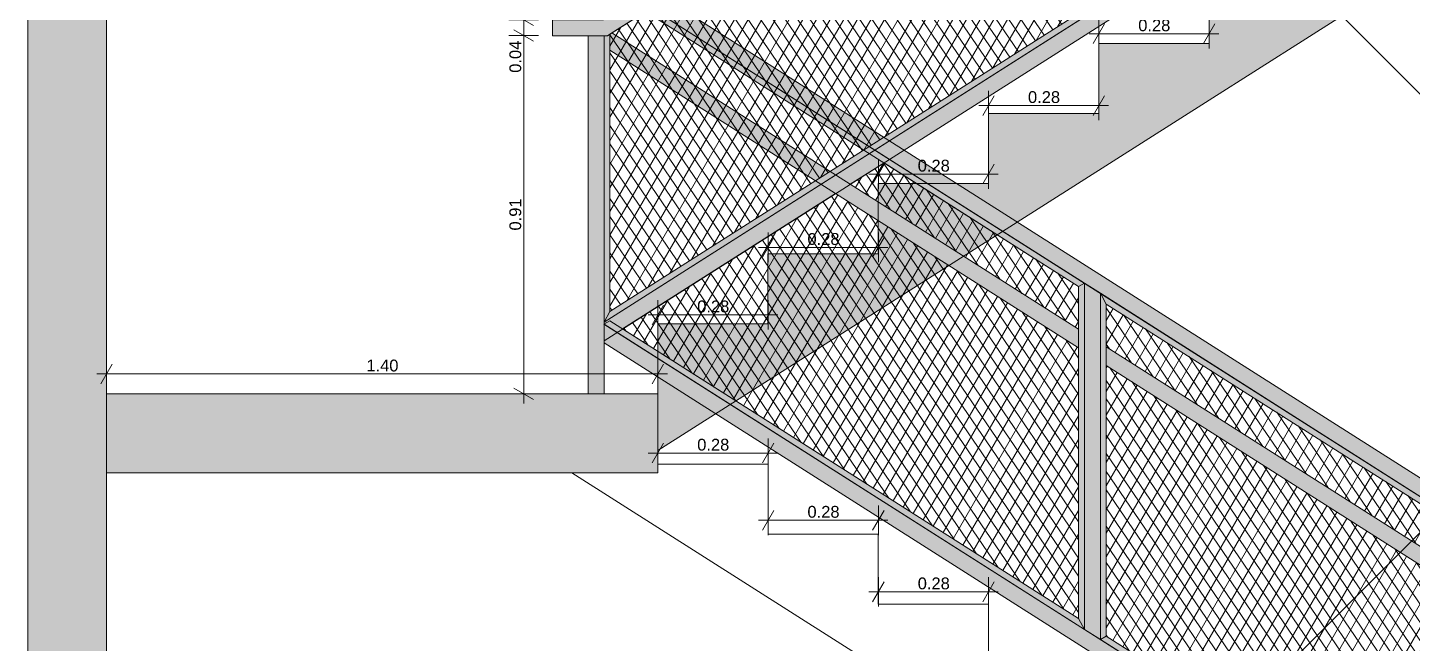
# Model space of a CAD drawing. Header units: millimetres. Extents: x 475206255 to 476720147, y 4620882299 to 4621447368.
# Drawn here: x 475515140 to 475518656, y 4621085767 to 4621087330 of the extents above; entities that cross this region are included whole.
import ezdxf

# ---------------------------------------------------------------- set-up
doc = ezdxf.new("R2010")
doc.units = ezdxf.units.MM
doc.header["$MEASUREMENT"] = 0
for name, color, linetype, lineweight in [('2D Drafting - General_Pen_No__250_Pen_No__7', 7, 'Continuous', 0), ('2D Drafting - General_Pen_No__250_Pen_No__7_Pen_No__250', 7, 'Continuous', 0), ('2D Drafting - General_Pen_No__250_Pen_No__7_Pen_No__7', 7, 'Continuous', 0), ('gegmebi_Pen_No__7_Pen_No__7_Pen_No__5', 5, 'Continuous', 0), ('New_2D Drafting - General_Pen_No__1', 1, 'Continuous', 0), ('New_2D Drafting - General_Pen_No__250_Pen_No__250', 7, 'Continuous', 0), ('New_2D Drafting - General_Pen_No__4', 7, 'Continuous', 0), ('New_Doors_Pen_No__7_Pen_No__7_Pen_No__250', 7, 'Continuous', 0), ('New_Doors_Pen_No__7_Pen_No__7_Pen_No__5', 5, 'Continuous', 0), ('reg_nak_Pen_No__250', 7, 'Continuous', 0), ('zoma_Pen_No__142', 142, 'Continuous', 0)]:
    doc.layers.add(name, color=color, linetype=linetype, lineweight=lineweight)
doc.layers.add('zoma', color=7, linetype='Continuous')
doc.styles.add('GENERATED_STYLE_2', font='arial.ttf')
doc.dimstyles.new('GENERATED_STYLE__2', dxfattribs={"dimtxt": 30.000001, "dimasz": 38, "dimexe": 0.18, "dimexo": 3, "dimgap": 0, "dimtad": 1, "dimlfac": 0.001, "dimzin": 0, "dimdsep": 46, "dimtxsty": 'GENERATED_STYLE_2', "dimblk": 'ARROWHEAD_2', "dimblk1": 'ARROWHEAD_2', "dimblk2": 'ARROWHEAD_2', "dimcen": 0.09, "dimclrd": 142, "dimclre": 142, "dimclrt": 142, "dimadec": 0, "dimazin": 0, "dimtfac": 1, "dimtdec": 4, "dimtmove": 0, "dimatfit": 3, "dimfxl": 1, "dimtolj": 1, "dimtzin": 0, "dimarcsym": 0})
doc.dimstyles.new('GENERATED_STYLE__3', dxfattribs={"dimtxt": 200, "dimasz": 64.421331, "dimexe": 0.18, "dimexo": 3, "dimgap": 0, "dimtad": 1, "dimtih": 1, "dimtoh": 1, "dimlfac": 0.001, "dimzin": 0, "dimdsep": 46, "dimtxsty": 'GENERATED_STYLE_2', "dimblk": 'ARROWHEAD_2', "dimblk1": 'ARROWHEAD_2', "dimblk2": 'ARROWHEAD_2', "dimcen": 0.09, "dimclrd": 142, "dimclre": 142, "dimclrt": 142, "dimadec": 0, "dimazin": 0, "dimtfac": 1, "dimtdec": 4, "dimtmove": 0, "dimatfit": 3, "dimfxl": 1, "dimtolj": 1, "dimtzin": 0, "dimarcsym": 0})
doc.dimstyles.new('GENERATED_STYLE__4', dxfattribs={"dimtxt": 30.000001, "dimasz": 38, "dimexe": 0.18, "dimexo": 3, "dimgap": 0, "dimtad": 1, "dimtih": 1, "dimtoh": 1, "dimlfac": 0.001, "dimzin": 0, "dimdsep": 46, "dimtxsty": 'GENERATED_STYLE_2', "dimblk": 'ARROWHEAD_2', "dimblk1": 'ARROWHEAD_2', "dimblk2": 'ARROWHEAD_2', "dimcen": 0.09, "dimclrd": 142, "dimclre": 142, "dimclrt": 142, "dimadec": 0, "dimazin": 0, "dimtfac": 1, "dimtdec": 4, "dimtmove": 0, "dimatfit": 3, "dimfxl": 1, "dimtolj": 1, "dimtzin": 0, "dimarcsym": 0})
pattern_1 = [(60, (475826095.757, 4621095193.19), (-25.980762, 15), []), (124.306619, (475826095.757, 4621095193.19), (23.8156986, 11.25), [])]

# ---------------------------------------------------------------- blocks, each defined once
blk = doc.blocks.new('*D68', base_point=(475826095.8, 4621095193.2))
at = {"layer": 'zoma_Pen_No__142', "color": 142, "linetype": 'Continuous', "lineweight": 0, "transparency": 16777216}
for p, q in [((475517300, 4621085859.8), (475517300, 4621085934.8)), ((475517580, 4621085859.8), (475517580, 4621085934.8)), ((475517275.5, 4621085897.3), (475517300, 4621085897.3)), ((475517314.4, 4621085922.3), (475517285.5, 4621085872.3)), ((475517300, 4621085897.3), (475517580, 4621085897.3)), ((475517565.5, 4621085872.3), (475517594.4, 4621085922.3)), ((475517580, 4621085897.3), (475517604.4, 4621085897.3))]:
    blk.add_line(p, q, dxfattribs=at)
at = {"layer": 'zoma_Pen_No__142', "color": 142, "lineweight": 0, "transparency": 16777216, "insert": (475517399.9, 4621085903.3), "char_height": 30, "attachment_point": 7, "style": 'GENERATED_STYLE_2'}
blk.add_mtext('\\A1;{\\pql;\\fArial|b0|i0|c204|p0;\\W1.000000;0.28}', dxfattribs=at)
blk = doc.blocks.new('ARROWHEAD_2')
at = {"color": 0, "linetype": 'Continuous', "lineweight": 0}
for p, q in [((-0.378, -0.655), (0.378, 0.655)), ((0, 0), (-1, 0))]:
    blk.add_line(p, q, dxfattribs=at)
blk = doc.blocks.new('*D69', base_point=(475826095.8, 4621095193.2))
at = {"layer": 'zoma_Pen_No__142', "color": 142, "linetype": 'Continuous', "lineweight": 0, "transparency": 16777216}
for p, q in [((475517020, 4621086041.6), (475517020, 4621086116.6)), ((475517300, 4621086041.6), (475517300, 4621086116.6)), ((475516995.5, 4621086079.1), (475517020, 4621086079.1)), ((475517034.4, 4621086104.1), (475517005.5, 4621086054.1)), ((475517020, 4621086079.1), (475517300, 4621086079.1)), ((475517285.5, 4621086054.1), (475517314.4, 4621086104.1)), ((475517300, 4621086079.1), (475517324.4, 4621086079.1))]:
    blk.add_line(p, q, dxfattribs=at)
at = {"layer": 'zoma_Pen_No__142', "color": 142, "lineweight": 0, "transparency": 16777216, "insert": (475517119.9, 4621086085.1), "char_height": 30, "attachment_point": 7, "style": 'GENERATED_STYLE_2'}
blk.add_mtext('\\A1;{\\pql;\\fArial|b0|i0|c204|p0;\\W1.000000;0.28}', dxfattribs=at)
blk = doc.blocks.new('*D70', base_point=(475826095.8, 4621095193.2))
at = {"layer": 'zoma_Pen_No__142', "color": 142, "linetype": 'Continuous', "lineweight": 0, "transparency": 16777216}
for p, q in [((475516740, 4621086212), (475516740, 4621086287)), ((475517020, 4621086212), (475517020, 4621086287)), ((475516715.5, 4621086249.5), (475516740, 4621086249.5)), ((475516754.4, 4621086274.5), (475516725.5, 4621086224.5)), ((475516740, 4621086249.5), (475517020, 4621086249.5)), ((475517005.5, 4621086224.5), (475517034.4, 4621086274.5)), ((475517020, 4621086249.5), (475517044.4, 4621086249.5))]:
    blk.add_line(p, q, dxfattribs=at)
at = {"layer": 'zoma_Pen_No__142', "color": 142, "lineweight": 0, "transparency": 16777216, "insert": (475516839.9, 4621086255.5), "char_height": 30, "attachment_point": 7, "style": 'GENERATED_STYLE_2'}
blk.add_mtext('\\A1;{\\pql;\\fArial|b0|i0|c204|p0;\\W1.000000;0.28}', dxfattribs=at)
blk = doc.blocks.new('*D71', base_point=(475826095.8, 4621095193.2))
at = {"layer": 'zoma_Pen_No__142', "color": 142, "linetype": 'Continuous', "lineweight": 0, "transparency": 16777216}
for p, q in [((475515354.2, 4621086475.5), (475515325.4, 4621086425.5)), ((475515339.8, 4621086413), (475515339.8, 4621086488)), ((475516725.5, 4621086425.5), (475516754.4, 4621086475.5)), ((475516740, 4621086413), (475516740, 4621086488)), ((475515315.3, 4621086450.5), (475515339.8, 4621086450.5)), ((475515339.8, 4621086450.5), (475516740, 4621086450.5)), ((475516740, 4621086450.5), (475516764.4, 4621086450.5))]:
    blk.add_line(p, q, dxfattribs=at)
at = {"layer": 'zoma_Pen_No__142', "color": 142, "lineweight": 0, "transparency": 16777216, "insert": (475515999.8, 4621086456.5), "char_height": 30, "attachment_point": 7, "style": 'GENERATED_STYLE_2'}
blk.add_mtext('\\A1;{\\pql;\\fArial|b0|i0|c204|p0;\\W1.000000;1.40}', dxfattribs=at)
blk = doc.blocks.new('*D76', base_point=(475826095.8, 4621095193.2))
at = {"layer": 'zoma_Pen_No__142', "color": 142, "linetype": 'Continuous', "lineweight": 0, "transparency": 16777216}
for p, q in [((475516436.9, 4621087309.7), (475516361.9, 4621087309.7)), ((475516374.4, 4621087324.1), (475516424.4, 4621087295.3)), ((475516399.4, 4621086399.8), (475516399.4, 4621087309.7)), ((475516436.9, 4621086399.8), (475516361.9, 4621086399.8)), ((475516374.4, 4621086414.2), (475516424.4, 4621086385.3)), ((475516399.4, 4621086375.3), (475516399.4, 4621086399.8))]:
    blk.add_line(p, q, dxfattribs=at)
at = {"layer": 'zoma_Pen_No__142', "color": 142, "lineweight": 0, "transparency": 16777216, "char_height": 30, "attachment_point": 7, "rotation": 90, "style": 'GENERATED_STYLE_2'}
for s, insert in [('\\A1;{\\pql;\\fArial|b0|i0|c204|p0;\\W1.000000;0.04}', (475516393.4, 4621087215.2)), ('\\A1;{\\pql;\\fArial|b0|i0|c204|p0;\\W1.000000;0.91}', (475516393.4, 4621086814.7))]:
    blk.add_mtext(s, dxfattribs=dict(at, insert=insert))
blk = doc.blocks.new('*D77', base_point=(475826095.8, 4621095193.2))
at = {"layer": 'zoma_Pen_No__142', "color": 142, "linetype": 'Continuous', "lineweight": 0, "transparency": 16777216}
for p, q in [((475516436.9, 4621087349.8), (475516361.9, 4621087349.8)), ((475516374.4, 4621087364.2), (475516424.4, 4621087335.3)), ((475516399.4, 4621087309.7), (475516399.4, 4621087349.8)), ((475516436.9, 4621087309.7), (475516361.9, 4621087309.7)), ((475516374.4, 4621087324.1), (475516424.4, 4621087295.3))]:
    blk.add_line(p, q, dxfattribs=at)
blk = doc.blocks.new('*D87', base_point=(475826095.8, 4621095193.2))
at = {"layer": 'zoma_Pen_No__142', "color": 142, "linetype": 'Continuous', "lineweight": 0, "transparency": 16777216}
for p, q in [((475516436.9, 4621087309.7), (475516361.9, 4621087309.7)), ((475516374.4, 4621087324.1), (475516424.4, 4621087295.3)), ((475516399.4, 4621086399.8), (475516399.4, 4621087309.7)), ((475516436.9, 4621086399.8), (475516361.9, 4621086399.8)), ((475516374.4, 4621086414.2), (475516424.4, 4621086385.3)), ((475516399.4, 4621086375.3), (475516399.4, 4621086399.8))]:
    blk.add_line(p, q, dxfattribs=at)
at = {"layer": 'zoma_Pen_No__142', "color": 142, "lineweight": 0, "transparency": 16777216, "char_height": 30, "attachment_point": 7, "rotation": 90, "style": 'GENERATED_STYLE_2'}
for s, insert in [('\\A1;{\\pql;\\fArial|b0|i0|c204|p0;\\W1.000000;0.04}', (475516393.4, 4621087215.2)), ('\\A1;{\\pql;\\fArial|b0|i0|c204|p0;\\W1.000000;0.91}', (475516393.4, 4621086814.7))]:
    blk.add_mtext(s, dxfattribs=dict(at, insert=insert))
blk = doc.blocks.new('*D88', base_point=(475826095.8, 4621095193.2))
at = {"layer": 'zoma_Pen_No__142', "color": 142, "linetype": 'Continuous', "lineweight": 0, "transparency": 16777216}
for p, q in [((475516436.9, 4621087349.8), (475516361.9, 4621087349.8)), ((475516374.4, 4621087364.2), (475516424.4, 4621087335.3)), ((475516399.4, 4621087309.7), (475516399.4, 4621087349.8)), ((475516436.9, 4621087309.7), (475516361.9, 4621087309.7)), ((475516374.4, 4621087324.1), (475516424.4, 4621087295.3))]:
    blk.add_line(p, q, dxfattribs=at)
blk = doc.blocks.new('*D93', base_point=(475826095.8, 4621095193.2))
at = {"layer": 'zoma_Pen_No__142', "color": 142, "linetype": 'Continuous', "lineweight": 0, "transparency": 16777216}
for p, q in [((475516740, 4621086563), (475516740, 4621086638)), ((475517020, 4621086563), (475517020, 4621086638)), ((475516715.5, 4621086600.5), (475516740, 4621086600.5)), ((475516754.4, 4621086625.5), (475516725.5, 4621086575.5)), ((475516740, 4621086600.5), (475517020, 4621086600.5)), ((475517005.5, 4621086575.5), (475517034.4, 4621086625.5)), ((475517020, 4621086600.5), (475517044.4, 4621086600.5))]:
    blk.add_line(p, q, dxfattribs=at)
at = {"layer": 'zoma_Pen_No__142', "color": 142, "lineweight": 0, "transparency": 16777216, "insert": (475516839.9, 4621086606.5), "char_height": 30, "attachment_point": 7, "style": 'GENERATED_STYLE_2'}
blk.add_mtext('\\A1;{\\pql;\\fArial|b0|i0|c204|p0;\\W1.000000;0.28}', dxfattribs=at)
blk = doc.blocks.new('*D94', base_point=(475826095.8, 4621095193.2))
at = {"layer": 'zoma_Pen_No__142', "color": 142, "linetype": 'Continuous', "lineweight": 0, "transparency": 16777216}
for p, q in [((475517020, 4621086734.3), (475517020, 4621086809.3)), ((475517300, 4621086734.3), (475517300, 4621086809.3)), ((475517034.4, 4621086796.8), (475517005.5, 4621086746.8)), ((475517285.5, 4621086746.8), (475517314.4, 4621086796.8)), ((475516995.5, 4621086771.8), (475517020, 4621086771.8)), ((475517020, 4621086771.8), (475517300, 4621086771.8)), ((475517300, 4621086771.8), (475517324.4, 4621086771.8))]:
    blk.add_line(p, q, dxfattribs=at)
at = {"layer": 'zoma_Pen_No__142', "color": 142, "lineweight": 0, "transparency": 16777216, "insert": (475517119.9, 4621086777.8), "char_height": 30, "attachment_point": 7, "style": 'GENERATED_STYLE_2'}
blk.add_mtext('\\A1;{\\pql;\\fArial|b0|i0|c204|p0;\\W1.000000;0.28}', dxfattribs=at)
blk = doc.blocks.new('*D95', base_point=(475826095.8, 4621095193.2))
at = {"layer": 'zoma_Pen_No__142', "color": 142, "linetype": 'Continuous', "lineweight": 0, "transparency": 16777216}
for p, q in [((475517300, 4621086920.5), (475517300, 4621086995.5)), ((475517580, 4621086920.5), (475517580, 4621086995.5)), ((475517275.5, 4621086958), (475517300, 4621086958)), ((475517314.4, 4621086983), (475517285.5, 4621086933)), ((475517300, 4621086958), (475517580, 4621086958)), ((475517565.5, 4621086933), (475517594.4, 4621086983)), ((475517580, 4621086958), (475517604.4, 4621086958))]:
    blk.add_line(p, q, dxfattribs=at)
at = {"layer": 'zoma_Pen_No__142', "color": 142, "lineweight": 0, "transparency": 16777216, "insert": (475517399.9, 4621086964), "char_height": 30, "attachment_point": 7, "style": 'GENERATED_STYLE_2'}
blk.add_mtext('\\A1;{\\pql;\\fArial|b0|i0|c204|p0;\\W1.000000;0.28}', dxfattribs=at)
blk = doc.blocks.new('*D96', base_point=(475826095.8, 4621095193.2))
at = {"layer": 'zoma_Pen_No__142', "color": 142, "linetype": 'Continuous', "lineweight": 0, "transparency": 16777216}
for p, q in [((475517580, 4621087094.6), (475517580, 4621087169.6)), ((475517860, 4621087094.6), (475517860, 4621087169.6)), ((475517555.5, 4621087132.1), (475517580, 4621087132.1)), ((475517594.4, 4621087157.1), (475517565.5, 4621087107.1)), ((475517580, 4621087132.1), (475517860, 4621087132.1)), ((475517845.5, 4621087107.1), (475517874.4, 4621087157.1)), ((475517860, 4621087132.1), (475517884.4, 4621087132.1))]:
    blk.add_line(p, q, dxfattribs=at)
at = {"layer": 'zoma_Pen_No__142', "color": 142, "lineweight": 0, "transparency": 16777216, "insert": (475517679.9, 4621087138.1), "char_height": 30, "attachment_point": 7, "style": 'GENERATED_STYLE_2'}
blk.add_mtext('\\A1;{\\pql;\\fArial|b0|i0|c204|p0;\\W1.000000;0.28}', dxfattribs=at)
blk = doc.blocks.new('*D97', base_point=(475826095.8, 4621095193.2))
at = {"layer": 'zoma_Pen_No__142', "color": 142, "linetype": 'Continuous', "lineweight": 0, "transparency": 16777216}
for p, q in [((475517874.4, 4621087339.4), (475517845.5, 4621087289.4)), ((475517860, 4621087276.9), (475517860, 4621087351.9)), ((475518125.5, 4621087289.4), (475518154.4, 4621087339.4)), ((475518140, 4621087276.9), (475518140, 4621087351.9)), ((475517835.5, 4621087314.4), (475517860, 4621087314.4)), ((475517860, 4621087314.4), (475518140, 4621087314.4)), ((475518140, 4621087314.4), (475518164.4, 4621087314.4))]:
    blk.add_line(p, q, dxfattribs=at)
at = {"layer": 'zoma_Pen_No__142', "color": 142, "lineweight": 0, "transparency": 16777216, "insert": (475517959.9, 4621087320.4), "char_height": 30, "attachment_point": 7, "style": 'GENERATED_STYLE_2'}
blk.add_mtext('\\A1;{\\pql;\\fArial|b0|i0|c204|p0;\\W1.000000;0.28}', dxfattribs=at)
blk = doc.blocks.new('*D1600', base_point=(475826095.8, 4621095193.2))
at = {"layer": 'zoma_Pen_No__142', "color": 142, "linetype": 'Continuous', "lineweight": 0, "transparency": 16777216}
for p, q in [((475512136.3, 4621038370.2), (475512087.3, 4621038285.5)), ((475512111.8, 4621038264.3), (475512111.8, 4621038391.4)), ((475518636.3, 4621038370.2), (475518587.3, 4621038285.5)), ((475518611.8, 4621038264.3), (475518611.8, 4621038391.4)), ((475512111.8, 4621038327.9), (475518611.8, 4621038327.9))]:
    blk.add_line(p, q, dxfattribs=at)
at = {"layer": 'zoma_Pen_No__142', "color": 142, "lineweight": 0, "transparency": 16777216, "char_height": 200, "attachment_point": 7, "style": 'GENERATED_STYLE_2'}
for s, insert in [('\\A1;{\\pql;\\fArial|b0|i0|c204|p0;\\W1.000000;6.50}', (475515094.9, 4621038367.9)), ('\\A1;{\\pql;\\fArial|b0|i0|c204|p0;\\W1.000000;0.40}', (475518053.5, 4621038367.9))]:
    blk.add_mtext(s, dxfattribs=dict(at, insert=insert))
blk = doc.blocks.new('*D1601', base_point=(475826095.8, 4621095193.2))
at = {"layer": 'zoma_Pen_No__142', "color": 142, "linetype": 'Continuous', "lineweight": 0, "transparency": 16777216}
for p, q in [((475518636.3, 4621038370.2), (475518587.3, 4621038285.5)), ((475518611.8, 4621038264.3), (475518611.8, 4621038391.4)), ((475518987.3, 4621038285.5), (475519036.3, 4621038370.2)), ((475519011.8, 4621038264.3), (475519011.8, 4621038391.4)), ((475518611.8, 4621038327.9), (475519011.8, 4621038327.9)), ((475519011.8, 4621038327.9), (475519053.2, 4621038327.9))]:
    blk.add_line(p, q, dxfattribs=at)

msp = doc.modelspace()

# ---------------------------------------------------------------- hatches: boundary and pattern name
at = {"layer": '2D Drafting - General_Pen_No__250_Pen_No__7', "linetype": 'Continuous', "lineweight": 0}
msp.add_hatch(color=7, dxfattribs=at).paths.add_polyline_path([(475516739.972, 4621086399.759), (475515339.751, 4621086399.759), (475515339.753, 4621086199.803), (475516739.966, 4621086199.76)])
at = {"layer": '2D Drafting - General_Pen_No__250_Pen_No__7_Pen_No__7', "linetype": 'Continuous', "lineweight": 0}
msp.add_hatch(color=7, dxfattribs=at).paths.add_polyline_path([(475515139.89, 4621097271.664), (475515139.89, 4621082151.617), (475515339.89, 4621082151.617), (475515339.89, 4621097271.664)])
at = {"layer": 'New_2D Drafting - General_Pen_No__1', "linetype": 'Continuous', "lineweight": 0}
for points in [[(475516472.84, 4621087349.759), (475516472.84, 4621087309.311), (475516611.779, 4621087309.311), (475519136.286, 4621088913.462), (475519214.443, 4621088913.462), (475519214.443, 4621088953.329), (475519124.443, 4621088953.329), (475516600.85, 4621087349.759)], [(475519083.957, 4621088158.497), (475516603.324, 4621086582.225), (475516603.324, 4621086534.833), (475519083.957, 4621088111.104)], [(475516618.273, 4621087446.834), (475519066.887, 4621085890.908), (475519083.957, 4621085901.755), (475519124.431, 4621085901.736), (475516637.468, 4621087482.03), (475516618.273, 4621087469.831)], [(475517823.444, 4621086681.109), (475517808.376, 4621086672.91), (475516618.274, 4621087429.209), (475516618.273, 4621087446.834)], [(475517808.399, 4621087365.734), (475516618.283, 4621086609.503), (475516603.324, 4621086582.225), (475517823.399, 4621087357.499)], [(475516603.323, 4621086399.759), (475516603.327, 4621087309.311), (475516562.84, 4621087309.311), (475516562.84, 4621086399.759)], [(475516603.324, 4621086582.225), (475516618.283, 4621086609.503), (475516618.276, 4621087313.439), (475516611.779, 4621087309.311), (475516603.327, 4621087309.311)], [(475516618.276, 4621087272.68), (475517808.373, 4621086516.455), (475517808.374, 4621086563.847), (475516623.496, 4621087316.756), (475516618.276, 4621087313.439)], [(475517808.376, 4621086672.91), (475517823.376, 4621086681.074), (475517823.358, 4621085801.94), (475517808.358, 4621085829.243)], [(475517823.359, 4621085801.94), (475517823.376, 4621086681.074), (475517863.858, 4621086655.351), (475517863.841, 4621085776.216)], [(475517863.858, 4621086655.351), (475517878.858, 4621086628.131), (475517878.841, 4621085784.425), (475517863.841, 4621085776.216)], [(475517863.892, 4621086655.403), (475517878.858, 4621086628.131), (475519052.914, 4621085882.03), (475519066.889, 4621085890.909)], [(475516618.266, 4621086585.46), (475517808.358, 4621085829.243), (475517823.358, 4621085801.94), (475516603.225, 4621086577.251)], [(475516603.324, 4621086577.188), (475516603.324, 4621086529.795), (475519066.059, 4621084964.896), (475519068.975, 4621084966.749), (475519068.974, 4621085010.436)], [(475517878.855, 4621086471.669), (475518929.852, 4621085803.832), (475518967.144, 4621085827.528), (475517878.856, 4621086519.061)], [(475517878.881, 4621085784.425), (475519068.974, 4621085028.209), (475519068.974, 4621085010.436), (475517863.841, 4621085776.216)]]:
    msp.add_hatch(color=1, dxfattribs=at).paths.add_polyline_path(points)
h = msp.add_hatch(dxfattribs=at)
h.set_pattern_fill('BATT_INSULATION', color=1, style=0, pattern_type=2)
h.set_pattern_definition(pattern_1)
h.paths.add_polyline_path([(475517808.399, 4621087365.734), (475517808.385, 4621088069.672), (475516618.276, 4621087313.439), (475516618.283, 4621086609.503)])
h = msp.add_hatch(dxfattribs=at)
h.set_pattern_fill('BATT_INSULATION', color=1, style=0, pattern_type=2)
h.set_pattern_definition(pattern_1)
h.paths.add_polyline_path([(475517314.521, 4621086986.75), (475517808.376, 4621086672.91), (475517808.374, 4621086563.847), (475517228.679, 4621086932.203)])
h = msp.add_hatch(dxfattribs=at)
h.set_pattern_fill('BATT_INSULATION', color=1, style=0, pattern_type=2)
h.set_pattern_definition(pattern_1)
h.paths.add_polyline_path([(475517191.388, 4621086908.507), (475517808.373, 4621086516.455), (475517808.358, 4621085829.243), (475516650.632, 4621086564.894)])
h = msp.add_hatch(dxfattribs=at)
h.set_pattern_fill('BATT_INSULATION', color=1, style=0, pattern_type=2)
h.set_pattern_definition(pattern_1)
h.paths.add_polyline_path([(475518967.144, 4621085827.528), (475517878.856, 4621086519.061), (475517878.858, 4621086628.131), (475519052.914, 4621085882.03)])
h = msp.add_hatch(dxfattribs=at)
h.set_pattern_fill('BATT_INSULATION', color=1, style=0, pattern_type=2)
h.set_pattern_definition(pattern_1)
h.paths.add_polyline_path([(475518389.098, 4621085460.22), (475517878.841, 4621085784.425), (475517878.855, 4621086471.669), (475518929.852, 4621085803.832)])
at = {"layer": 'New_2D Drafting - General_Pen_No__250_Pen_No__250', "linetype": 'Continuous', "lineweight": 0}
msp.add_hatch(color=7, dxfattribs=at).paths.add_polyline_path([(475517019.68, 4621086577.759), (475516739.751, 4621086577.759), (475516739.966, 4621086256.131), (475518139.754, 4621087145.677), (475518385.361, 4621087301.757), (475518979.751, 4621087679.484), (475519046.261, 4621087721.75), (475518979.751, 4621087721.75), (475518979.68, 4621087721.75), (475518979.68, 4621087823.757), (475518699.68, 4621087823.757), (475518699.68, 4621087645.757), (475518419.68, 4621087645.757), (475518419.68, 4621087467.757), (475518356.897, 4621087467.757, -0.08199413), (475518332.463, 4621087467.757), (475518139.754, 4621087467.757), (475518139.754, 4621087301.757), (475518139.685, 4621087301.757), (475518139.68, 4621087289.757), (475517859.68, 4621087289.757), (475517859.68, 4621087111.758), (475517579.68, 4621087111.758), (475517579.68, 4621086933.758), (475517299.68, 4621086933.758), (475517299.68, 4621086755.759), (475517019.68, 4621086755.759)])

# ---------------------------------------------------------------- linework, layer by layer
at = {"layer": '2D Drafting - General_Pen_No__250_Pen_No__7', "color": 7, "linetype": 'Continuous', "lineweight": 0, "flags": 128}
msp.add_lwpolyline([(475516739.972, 4621086399.759), (475515339.751, 4621086399.759), (475515339.753, 4621086199.803), (475516739.966, 4621086199.76)], close=True, dxfattribs=at)
at = {"layer": '2D Drafting - General_Pen_No__250_Pen_No__7_Pen_No__250', "color": 7, "linetype": 'Continuous', "lineweight": 0, "flags": 128}
msp.add_lwpolyline([(475515139.89, 4621097271.664), (475515139.89, 4621082151.617), (475515339.89, 4621082151.617), (475515339.89, 4621097271.664)], close=True, dxfattribs=at)
at = {"layer": 'gegmebi_Pen_No__7_Pen_No__7_Pen_No__5', "color": 5, "linetype": 'Continuous', "lineweight": 0, "flags": 128}
msp.add_lwpolyline([(475518399.635, 4621087437.914), (475519232.483, 4621086605.066), (475518139.954, 4621085512.538)], dxfattribs=at)
at = {"layer": 'New_2D Drafting - General_Pen_No__250_Pen_No__250', "color": 7, "linetype": 'Continuous', "lineweight": 0, "flags": 128}
msp.add_lwpolyline([(475518139.754, 4621087467.757), (475518139.754, 4621087301.757), (475518139.685, 4621087301.757), (475518139.68, 4621087289.757), (475517859.68, 4621087289.757), (475517859.68, 4621087111.758), (475517579.68, 4621087111.758), (475517579.68, 4621086933.758), (475517299.68, 4621086933.758), (475517299.68, 4621086755.759), (475517019.68, 4621086755.759), (475517019.68, 4621086577.759), (475516739.751, 4621086577.759), (475516739.966, 4621086256.131), (475518139.754, 4621087145.677), (475518385.361, 4621087301.757), (475518979.751, 4621087679.484)], dxfattribs=at)
at = {"layer": 'New_2D Drafting - General_Pen_No__4', "color": 7, "linetype": 'Continuous', "lineweight": 0, "flags": 128}
for points in [[(475516472.84, 4621087349.759), (475516472.84, 4621087309.311), (475516611.779, 4621087309.311), (475519136.286, 4621088913.462), (475519214.443, 4621088913.462), (475519214.443, 4621088953.329), (475519124.443, 4621088953.329), (475516600.85, 4621087349.759)], [(475519083.957, 4621088158.497), (475516603.324, 4621086582.225), (475516603.324, 4621086534.833), (475519083.957, 4621088111.104)], [(475517808.399, 4621087365.734), (475517808.385, 4621088069.672), (475516618.276, 4621087313.439), (475516618.283, 4621086609.503)], [(475516618.273, 4621087446.834), (475519066.887, 4621085890.908), (475519083.957, 4621085901.755), (475519124.431, 4621085901.736), (475516637.468, 4621087482.03), (475516618.273, 4621087469.831)], [(475517823.444, 4621086681.109), (475517808.376, 4621086672.91), (475516618.274, 4621087429.209), (475516618.273, 4621087446.834)], [(475517808.399, 4621087365.734), (475516618.283, 4621086609.503), (475516603.324, 4621086582.225), (475517823.399, 4621087357.499)], [(475516603.323, 4621086399.759), (475516603.327, 4621087309.311), (475516562.84, 4621087309.311), (475516562.84, 4621086399.759)], [(475516603.324, 4621086582.225), (475516618.283, 4621086609.503), (475516618.276, 4621087313.439), (475516611.779, 4621087309.311), (475516603.327, 4621087309.311)], [(475516618.276, 4621087272.68), (475517808.373, 4621086516.455), (475517808.374, 4621086563.847), (475516623.496, 4621087316.756), (475516618.276, 4621087313.439)], [(475517314.521, 4621086986.75), (475517808.376, 4621086672.91), (475517808.374, 4621086563.847), (475517228.679, 4621086932.203)], [(475517191.388, 4621086908.507), (475517808.373, 4621086516.455), (475517808.358, 4621085829.243), (475516650.632, 4621086564.894)], [(475517808.376, 4621086672.91), (475517823.376, 4621086681.074), (475517823.358, 4621085801.94), (475517808.358, 4621085829.243)], [(475517823.359, 4621085801.94), (475517823.376, 4621086681.074), (475517863.858, 4621086655.351), (475517863.841, 4621085776.216)], [(475517863.858, 4621086655.351), (475517878.858, 4621086628.131), (475517878.841, 4621085784.425), (475517863.841, 4621085776.216)], [(475517863.892, 4621086655.403), (475517878.858, 4621086628.131), (475519052.914, 4621085882.03), (475519066.889, 4621085890.909)], [(475518967.144, 4621085827.528), (475517878.856, 4621086519.061), (475517878.858, 4621086628.131), (475519052.914, 4621085882.03)], [(475516618.266, 4621086585.46), (475517808.358, 4621085829.243), (475517823.358, 4621085801.94), (475516603.225, 4621086577.251)], [(475516603.324, 4621086577.188), (475516603.324, 4621086529.795), (475519066.059, 4621084964.896), (475519068.975, 4621084966.749), (475519068.974, 4621085010.436)], [(475517878.855, 4621086471.669), (475518929.852, 4621085803.832), (475518967.144, 4621085827.528), (475517878.856, 4621086519.061)], [(475518389.098, 4621085460.22), (475517878.841, 4621085784.425), (475517878.855, 4621086471.669), (475518929.852, 4621085803.832)], [(475517878.881, 4621085784.425), (475519068.974, 4621085028.209), (475519068.974, 4621085010.436), (475517863.841, 4621085776.216)]]:
    msp.add_lwpolyline(points, close=True, dxfattribs=at)
at = {"layer": 'New_Doors_Pen_No__7_Pen_No__7_Pen_No__250', "color": 7, "linetype": 'Continuous', "lineweight": 0, "flags": 128}
msp.add_lwpolyline([(475516739.791, 4621086379.759), (475516739.791, 4621086221.757), (475517019.72, 4621086221.757), (475517019.72, 4621086043.757), (475517299.72, 4621086043.757), (475517299.72, 4621085865.758), (475517579.72, 4621085865.758), (475517579.72, 4621085687.758), (475517859.72, 4621085687.758), (475517859.72, 4621085509.758), (475518139.72, 4621085509.758), (475518139.794, 4621085331.758), (475518419.72, 4621085331.758), (475518419.72, 4621085153.759), (475518699.72, 4621085153.759), (475518699.72, 4621084975.759), (475518979.72, 4621084975.759), (475518979.72, 4621084801.757)], dxfattribs=at)
at = {"layer": 'New_Doors_Pen_No__7_Pen_No__7_Pen_No__5', "color": 5, "linetype": 'Continuous', "lineweight": 0, "flags": 128}
msp.add_lwpolyline([(475516739.751, 4621086399.759), (475516739.751, 4621086577.759), (475517019.68, 4621086577.759), (475517019.68, 4621086755.759), (475517299.68, 4621086755.759), (475517299.68, 4621086933.758), (475517579.68, 4621086933.758), (475517579.68, 4621087111.758), (475517859.68, 4621087111.758), (475517859.68, 4621087289.757), (475518139.68, 4621087289.757), (475518139.754, 4621087467.757), (475518419.68, 4621087467.757), (475518419.68, 4621087645.757), (475518699.68, 4621087645.757), (475518699.68, 4621087823.757), (475518979.68, 4621087823.757), (475518979.716, 4621087981.787)], dxfattribs=at)
at = {"layer": 'reg_nak_Pen_No__250', "color": 7, "linetype": 'Continuous', "lineweight": 0, "flags": 128}
msp.add_lwpolyline([(475516521.786, 4621086199.767), (475518979.683, 4621084637.247)], dxfattribs=at)

# ---------------------------------------------------------------- dimensions: what is measured, and where the dimension line sits
at = {"layer": 'zoma', "color": 142, "linetype": 'Continuous', "lineweight": 0}
for base, p1, p2, dimstyle, picture, middle in [((475518611.799, 4621038327.867), (475512111.799, 4621090893.532), (475518611.799, 4621090493.532), 'GENERATED_STYLE__3', '*D1600', (475515353.795, 4621038467.867)), ((475519011.799, 4621038327.867), (475518611.799, 4621090493.532), (475519011.799, 4621088217.089), 'GENERATED_STYLE__3', '*D1601', (475518312.378, 4621038467.867)), ((475518139.954, 4621087314.397), (475517859.954, 4621087293.048), (475518139.954, 4621087293.048), 'GENERATED_STYLE__4', '*D97', (475517998.754, 4621087335.397)), ((475517859.954, 4621087132.104), (475517579.954, 4621087108.945), (475517859.954, 4621087108.945), 'GENERATED_STYLE__4', '*D96', (475517718.754, 4621087153.104)), ((475517579.954, 4621086958.049), (475517299.954, 4621086939.357), (475517579.954, 4621086939.357), 'GENERATED_STYLE__4', '*D95', (475517438.754, 4621086979.049)), ((475517299.954, 4621086771.823), (475517019.954, 4621086752.575), (475517299.954, 4621086752.575), 'GENERATED_STYLE__4', '*D94', (475517158.754, 4621086792.823)), ((475517019.954, 4621086600.541), (475516739.954, 4621086582.024), (475517019.954, 4621086582.024), 'GENERATED_STYLE__4', '*D93', (475516878.754, 4621086621.541)), ((475516739.954, 4621086450.487), (475515339.788, 4621086399.759), (475516739.954, 4621086399.759), 'GENERATED_STYLE__4', '*D71', (475516038.671, 4621086471.487)), ((475517019.954, 4621086249.511), (475516739.954, 4621086223.186), (475517019.954, 4621086223.186), 'GENERATED_STYLE__4', '*D70', (475516878.754, 4621086270.511)), ((475517299.954, 4621086079.121), (475517019.954, 4621086056.007), (475517299.954, 4621086056.007), 'GENERATED_STYLE__4', '*D69', (475517158.754, 4621086100.121)), ((475517579.954, 4621085897.286), (475517299.954, 4621085865.833), (475517579.954, 4621085865.833), 'GENERATED_STYLE__4', '*D68', (475517438.754, 4621085918.286))]:
    dim = msp.add_linear_dim(base=base, p1=p1, p2=p2, dimstyle=dimstyle, dxfattribs=at)
    dim.commit()
    dim.dimension.update_dxf_attribs({"geometry": picture, "text_midpoint": middle, "dimtype": 160})
for base, p1, p2, picture, middle in [((475516399.381, 4621087349.759), (475516470.048, 4621087309.689), (475516470.048, 4621087349.759), '*D77', (475516378.381, 4621087254)), ((475516399.381, 4621087349.759), (475516470.048, 4621087309.689), (475516470.048, 4621087349.759), '*D88', (475516378.381, 4621087254)), ((475516399.381, 4621087309.689), (475516482.13, 4621086399.759), (475516470.048, 4621087309.689), '*D76', (475516378.381, 4621086853.523)), ((475516399.381, 4621087309.689), (475516482.13, 4621086399.759), (475516470.048, 4621087309.689), '*D87', (475516378.381, 4621086853.523))]:
    dim = msp.add_linear_dim(base=base, p1=p1, p2=p2, angle=90, dimstyle='GENERATED_STYLE__2', dxfattribs=at)
    dim.commit()
    dim.dimension.update_dxf_attribs({"geometry": picture, "text_midpoint": middle, "dimtype": 160, "text_rotation": 90})

doc.saveas('drawing.dxf')
